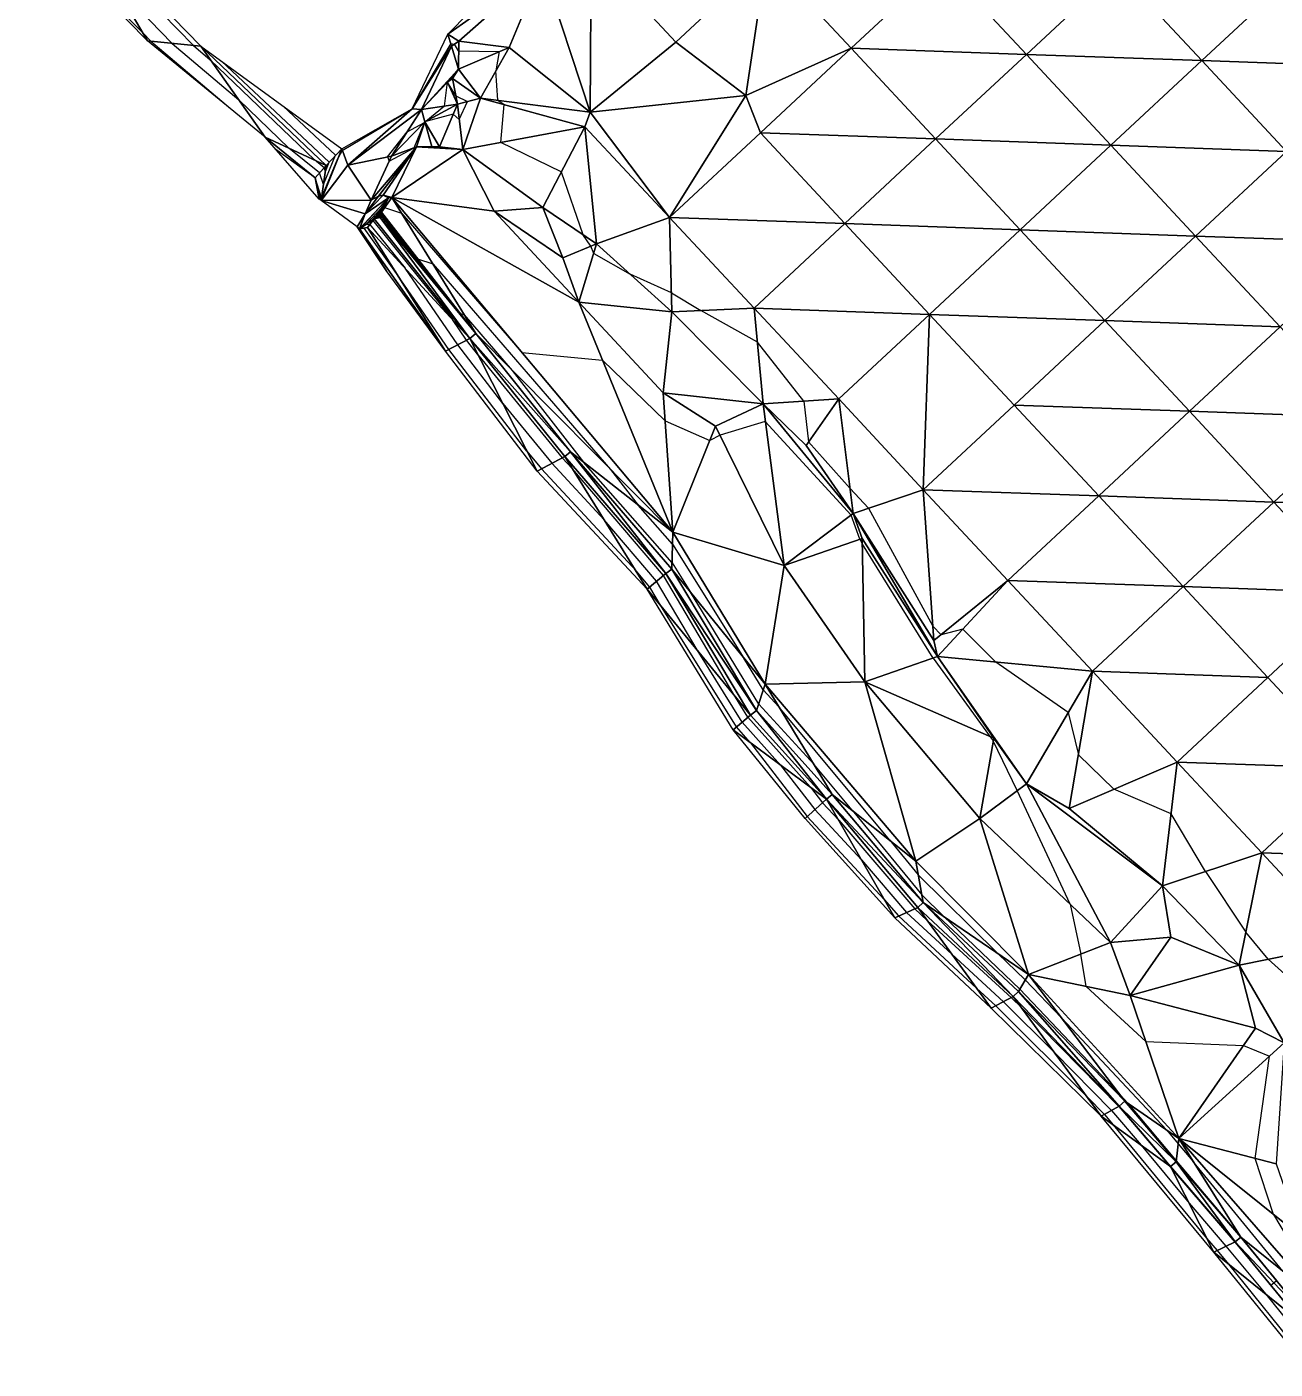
# Model space of a CAD drawing. Extents: x 452550 to 453808, y 451368 to 453069.
# Drawn here: x 453323.2 to 453423.8, y 451866.6 to 451974.8 of the extents above; entities that cross this region are included whole.
import ezdxf

# ---------------------------------------------------------------- set-up
doc = ezdxf.new("R2010")
doc.units = 0
doc.header["$LTSCALE"] = 0.35
doc.header["$MEASUREMENT"] = 0
doc.linetypes.add('DASHED', pattern=[5442.857143, 3628.571429, -1814.285714])
doc.layers.add('Default', color=42, linetype='Continuous', lineweight=25)
doc.layers.add('FPS_Contours-Minor', color=40, linetype='DASHED', lineweight=25)

msp = doc.modelspace()

# ---------------------------------------------------------------- linework, layer by layer
at = {"layer": 'Default', "color": 8, "linetype": 'Continuous', "lineweight": 25}
for points in [[(453323.21, 451983.59, 14.56), (453327.02, 451983.71, 13.32), (453332.95, 451973.66, 14.58)], [(453327.02, 451983.71, 13.32), (453337.23, 451973.22, 13.33), (453332.95, 451973.66, 14.58)], [(453365.64, 451982.86, 14.39), (453364.76, 451979.6, 14.47), (453357.13, 451974.19, 14.44)], [(453364.76, 451979.6, 14.47), (453368.69, 451980.88, 14.44), (453368.61, 451967.91, 14.43)], [(453368.69, 451980.88, 14.44), (453375.51, 451973.56, 14.41), (453368.61, 451967.91, 14.43)], [(453375.51, 451973.56, 14.41), (453368.69, 451980.88, 14.44), (453382.82, 451980.38, 14.37)], [(453375.51, 451973.56, 14.41), (453382.82, 451980.38, 14.37), (453381.16, 451969.26, 14.34)], [(453382.82, 451980.38, 14.37), (453389.64, 451973.06, 14.38), (453381.16, 451969.26, 14.34)], [(453389.64, 451973.06, 14.38), (453382.82, 451980.38, 14.37), (453396.96, 451979.88, 14.38)], [(453389.64, 451973.06, 14.38), (453396.96, 451979.88, 14.38), (453403.78, 451972.56, 14.4)], [(453403.78, 451972.56, 14.4), (453396.96, 451979.88, 14.38), (453411.09, 451979.38, 14.41)], [(453364.76, 451979.6, 14.47), (453358.02, 451973.64, 14.48), (453357.13, 451974.19, 14.44)], [(453362.08, 451973.13, 14.49), (453358.02, 451973.64, 14.48), (453364.76, 451979.6, 14.47)], [(453362.08, 451973.13, 14.49), (453364.76, 451979.6, 14.47), (453368.61, 451967.91, 14.43)], [(453403.78, 451972.56, 14.4), (453411.09, 451979.38, 14.41), (453417.91, 451972.07, 14.4)], [(453417.91, 451972.07, 14.4), (453411.09, 451979.38, 14.41), (453425.22, 451978.88, 14.41)], [(453417.91, 451972.07, 14.4), (453425.22, 451978.88, 14.41), (453432.04, 451971.57, 14.44)], [(453332.95, 451973.66, 14.58), (453337.23, 451973.22, 13.33), (453342.42, 451965.9, 14.47)], [(453347.35, 451963.62, 13.27), (453342.42, 451965.9, 14.47), (453337.23, 451973.22, 13.33)], [(453348.59, 451964.97, 14.48), (453347.35, 451963.62, 13.27), (453337.23, 451973.22, 13.33)], [(453357.13, 451974.19, 14.44), (453357.45, 451973.24, 14.52), (453354.26, 451968.18, 14.5)], [(453355.01, 451968.12, 14.52), (453354.26, 451968.18, 14.5), (453357.45, 451973.24, 14.52)], [(453355.01, 451968.12, 14.52), (453357.45, 451973.24, 14.52), (453358, 451971.37, 14.55)], [(453357.13, 451974.19, 14.44), (453358.02, 451973.64, 14.48), (453357.45, 451973.24, 14.52)], [(453358.02, 451973.64, 14.48), (453358, 451971.37, 14.55), (453357.45, 451973.24, 14.52)], [(453362.08, 451973.13, 14.49), (453358, 451971.37, 14.55), (453358.02, 451973.64, 14.48)], [(453368.61, 451967.91, 14.43), (453375.51, 451973.56, 14.41), (453381.16, 451969.26, 14.34)], [(453358, 451971.37, 14.55), (453362.08, 451973.13, 14.49), (453359.78, 451969.05, 14.51)], [(453359.78, 451969.05, 14.51), (453362.08, 451973.13, 14.49), (453368.61, 451967.91, 14.43)], [(453389.64, 451973.06, 14.38), (453382.33, 451966.24, 14.4), (453381.16, 451969.26, 14.34)], [(453382.33, 451966.24, 14.4), (453389.64, 451973.06, 14.38), (453396.46, 451965.75, 14.4)], [(453396.46, 451965.75, 14.4), (453389.64, 451973.06, 14.38), (453403.78, 451972.56, 14.4)], [(453396.46, 451965.75, 14.4), (453403.78, 451972.56, 14.4), (453410.59, 451965.25, 14.41)], [(453410.59, 451965.25, 14.41), (453403.78, 451972.56, 14.4), (453417.91, 451972.07, 14.4)], [(453357.11, 451970.32, 14.5), (453355.01, 451968.12, 14.52), (453358, 451971.37, 14.55)], [(453358, 451971.37, 14.55), (453357.53, 451970.62, 14.52), (453357.11, 451970.32, 14.5)], [(453357.53, 451970.62, 14.52), (453358, 451971.37, 14.55), (453359.78, 451969.05, 14.51)], [(453410.59, 451965.25, 14.41), (453417.91, 451972.07, 14.4), (453424.73, 451964.75, 14.43)], [(453424.73, 451964.75, 14.43), (453417.91, 451972.07, 14.4), (453432.04, 451971.57, 14.44)], [(453355.01, 451968.12, 14.52), (453357.11, 451970.32, 14.5), (453357.91, 451968.55, 14.49)], [(453357.11, 451970.32, 14.5), (453357.53, 451970.62, 14.52), (453357.91, 451968.55, 14.49)], [(453357.53, 451970.62, 14.52), (453359.78, 451969.05, 14.51), (453357.91, 451968.55, 14.49)], [(453359.78, 451969.05, 14.51), (453358.34, 451964.9, 14.52), (453357.91, 451968.55, 14.49)], [(453368.19, 451966.74, 14.46), (453358.34, 451964.9, 14.52), (453359.78, 451969.05, 14.51)], [(453368.19, 451966.74, 14.46), (453359.78, 451969.05, 14.51), (453368.61, 451967.91, 14.43)], [(453375.01, 451959.43, 14.44), (453368.61, 451967.91, 14.43), (453381.16, 451969.26, 14.34)], [(453382.33, 451966.24, 14.4), (453375.01, 451959.43, 14.44), (453381.16, 451969.26, 14.34)], [(453349.08, 451963.65, 14.71), (453348.59, 451964.97, 14.48), (453354.26, 451968.18, 14.5)], [(453349.08, 451963.65, 14.71), (453354.26, 451968.18, 14.5), (453355.01, 451968.12, 14.52)], [(453352.6, 451964.36, 14.48), (453349.08, 451963.65, 14.71), (453355.01, 451968.12, 14.52)], [(453355.01, 451968.12, 14.52), (453355.3, 451967.12, 14.5), (453352.6, 451964.36, 14.48)], [(453355.3, 451967.12, 14.5), (453355.01, 451968.12, 14.52), (453357.91, 451968.55, 14.49)], [(453356.47, 451965.13, 14.53), (453355.3, 451967.12, 14.5), (453357.91, 451968.55, 14.49)], [(453358.34, 451964.9, 14.52), (453356.47, 451965.13, 14.53), (453357.91, 451968.55, 14.49)], [(453375.01, 451959.43, 14.44), (453368.19, 451966.74, 14.46), (453368.61, 451967.91, 14.43)], [(453355.3, 451967.12, 14.5), (453354.61, 451965.11, 14.5), (453352.6, 451964.36, 14.48)], [(453354.61, 451965.11, 14.5), (453355.3, 451967.12, 14.5), (453355.85, 451965.15, 14.55)], [(453355.3, 451967.12, 14.5), (453356.47, 451965.13, 14.53), (453355.85, 451965.15, 14.55)], [(453368.19, 451966.74, 14.46), (453364.79, 451960.24, 14.54), (453358.34, 451964.9, 14.52)], [(453368.19, 451966.74, 14.46), (453369.13, 451957.29, 14.49), (453364.79, 451960.24, 14.54)], [(453368.19, 451966.74, 14.46), (453375.01, 451959.43, 14.44), (453369.13, 451957.29, 14.49)], [(453342.42, 451965.9, 14.47), (453346.44, 451962.62, 14.5), (453346.78, 451960.9, 14.65)], [(453342.42, 451965.9, 14.47), (453347.35, 451963.62, 13.27), (453346.44, 451962.62, 14.5)], [(453375.01, 451959.43, 14.44), (453382.33, 451966.24, 14.4), (453389.14, 451958.93, 14.42)], [(453389.14, 451958.93, 14.42), (453382.33, 451966.24, 14.4), (453396.46, 451965.75, 14.4)], [(453389.14, 451958.93, 14.42), (453396.46, 451965.75, 14.4), (453403.28, 451958.43, 14.41)], [(453403.28, 451958.43, 14.41), (453396.46, 451965.75, 14.4), (453410.59, 451965.25, 14.41)], [(453349.08, 451963.65, 14.71), (453346.93, 451960.8, 14.6), (453348.59, 451964.97, 14.48)], [(453346.93, 451960.8, 14.6), (453347.35, 451963.62, 13.27), (453348.59, 451964.97, 14.48)], [(453352.6, 451964.36, 14.48), (453354.61, 451965.11, 14.5), (453350.96, 451960.81, 14.66)], [(453354.61, 451965.11, 14.5), (453351.55, 451961.15, 14.7), (453350.96, 451960.81, 14.66)], [(453354.61, 451965.11, 14.5), (453351.93, 451961.21, 14.61), (453351.55, 451961.15, 14.7)], [(453354.61, 451965.11, 14.5), (453352.64, 451961.03, 14.66), (453351.93, 451961.21, 14.61)], [(453358.34, 451964.9, 14.52), (453352.64, 451961.03, 14.66), (453354.61, 451965.11, 14.5)], [(453358.34, 451964.9, 14.52), (453360.88, 451959.92, 14.54), (453352.64, 451961.03, 14.66)], [(453355.85, 451965.15, 14.55), (453358.34, 451964.9, 14.52), (453354.61, 451965.11, 14.5)], [(453355.85, 451965.15, 14.55), (453356.47, 451965.13, 14.53), (453358.34, 451964.9, 14.52)], [(453364.79, 451960.24, 14.54), (453360.88, 451959.92, 14.54), (453358.34, 451964.9, 14.52)], [(453403.28, 451958.43, 14.41), (453410.59, 451965.25, 14.41), (453417.41, 451957.93, 14.43)], [(453417.41, 451957.93, 14.43), (453410.59, 451965.25, 14.41), (453424.73, 451964.75, 14.43)], [(453417.41, 451957.93, 14.43), (453424.73, 451964.75, 14.43), (453431.54, 451957.44, 14.39)], [(453346.44, 451962.62, 14.5), (453347.35, 451963.62, 13.27), (453346.93, 451960.8, 14.6)], [(453350.96, 451960.81, 14.66), (453346.93, 451960.8, 14.6), (453349.08, 451963.65, 14.71)], [(453350.96, 451960.81, 14.66), (453349.08, 451963.65, 14.71), (453352.6, 451964.36, 14.48)], [(453346.44, 451962.62, 14.5), (453346.93, 451960.8, 14.6), (453346.78, 451960.9, 14.65)], [(453346.93, 451960.8, 14.6), (453350.96, 451960.81, 14.66), (453350.48, 451959.71, 14.64)], [(453349.83, 451958.67, 14.78), (453346.93, 451960.8, 14.6), (453350.48, 451959.71, 14.64)], [(453350.48, 451959.71, 14.64), (453352.35, 451961.02, 14.6), (453350.02, 451958.52, 14.65)], [(453352.35, 451961.02, 14.6), (453351.2, 451959.32, 13.25), (453350.02, 451958.52, 14.65)], [(453351.55, 451961.15, 14.7), (453351.93, 451961.21, 14.61), (453350.48, 451959.71, 14.64)], [(453351.93, 451961.21, 14.61), (453352.35, 451961.02, 14.6), (453350.48, 451959.71, 14.64)], [(453350.48, 451959.71, 14.64), (453350.96, 451960.81, 14.66), (453351.55, 451961.15, 14.7)], [(453352.35, 451961.02, 14.6), (453351.67, 451959.7, 13.25), (453351.2, 451959.32, 13.25)], [(453352.35, 451961.02, 14.6), (453351.8, 451959.84, 14.43), (453351.67, 451959.7, 13.25)], [(453351.8, 451959.84, 14.43), (453352.64, 451961.03, 14.66), (453359.39, 451950.06, 13.31)], [(453352.35, 451961.02, 14.6), (453352.64, 451961.03, 14.66), (453351.8, 451959.84, 14.43)], [(453352.64, 451961.03, 14.66), (453352.35, 451961.02, 14.6), (453351.93, 451961.21, 14.61)], [(453375.27, 451934.05, 14.32), (453359.39, 451950.06, 13.31), (453352.64, 451961.03, 14.66)], [(453367.7, 451952.61, 14.56), (453375.27, 451934.05, 14.32), (453352.64, 451961.03, 14.66)], [(453352.64, 451961.03, 14.66), (453360.88, 451959.92, 14.54), (453367.7, 451952.61, 14.56)], [(453366.41, 451956.18, 14.56), (453360.88, 451959.92, 14.54), (453364.79, 451960.24, 14.54)], [(453369.13, 451957.29, 14.49), (453366.41, 451956.18, 14.56), (453364.79, 451960.24, 14.54)], [(453350.02, 451958.52, 14.65), (453349.83, 451958.67, 14.78), (453350.48, 451959.71, 14.64)], [(453351.2, 451959.32, 13.25), (453350.68, 451958.61, 14.4), (453350.02, 451958.52, 14.65)], [(453350.68, 451958.61, 14.4), (453351.2, 451959.32, 13.25), (453358.92, 451949.68, 13.31)], [(453351.67, 451959.7, 13.25), (453351.54, 451959.41, 14.04), (453351.2, 451959.32, 13.25)], [(453351.2, 451959.32, 13.25), (453351.69, 451959.41, 13.27), (453358.92, 451949.68, 13.31)], [(453351.54, 451959.41, 14.04), (453351.69, 451959.41, 13.27), (453351.2, 451959.32, 13.25)], [(453351.69, 451959.41, 13.27), (453351.54, 451959.41, 14.04), (453351.67, 451959.7, 13.25)], [(453351.67, 451959.7, 13.25), (453351.8, 451959.84, 14.43), (453359.39, 451950.06, 13.31)], [(453351.69, 451959.41, 13.27), (453351.67, 451959.7, 13.25), (453359.39, 451950.06, 13.31)], [(453359.39, 451950.06, 13.31), (453358.92, 451949.68, 13.31), (453351.69, 451959.41, 13.27)], [(453360.88, 451959.92, 14.54), (453366.41, 451956.18, 14.56), (453367.7, 451952.61, 14.56)], [(453375.01, 451959.43, 14.44), (453375.2, 451951.83, 14.52), (453369.13, 451957.29, 14.49)], [(453381.83, 451952.11, 14.47), (453375.01, 451959.43, 14.44), (453389.14, 451958.93, 14.42)], [(453375.01, 451959.43, 14.44), (453381.83, 451952.11, 14.47), (453375.2, 451951.83, 14.52)], [(453349.83, 451958.67, 14.78), (453350.02, 451958.52, 14.65), (453352.16, 451955.14, 14.64)], [(453350.02, 451958.52, 14.65), (453350.68, 451958.61, 14.4), (453356.95, 451948.65, 14.69)], [(453352.16, 451955.14, 14.64), (453350.02, 451958.52, 14.65), (453356.95, 451948.65, 14.69)], [(453358.92, 451949.68, 13.31), (453356.95, 451948.65, 14.69), (453350.68, 451958.61, 14.4)], [(453381.83, 451952.11, 14.47), (453389.14, 451958.93, 14.42), (453395.96, 451951.61, 14.44)], [(453395.96, 451951.61, 14.44), (453389.14, 451958.93, 14.42), (453403.28, 451958.43, 14.41)], [(453395.96, 451951.61, 14.44), (453403.28, 451958.43, 14.41), (453410.1, 451951.12, 14.46)], [(453410.1, 451951.12, 14.46), (453403.28, 451958.43, 14.41), (453417.41, 451957.93, 14.43)], [(453369.13, 451957.29, 14.49), (453367.7, 451952.61, 14.56), (453366.41, 451956.18, 14.56)], [(453375.2, 451951.83, 14.52), (453367.7, 451952.61, 14.56), (453369.13, 451957.29, 14.49)], [(453410.1, 451951.12, 14.46), (453417.41, 451957.93, 14.43), (453424.23, 451950.62, 14.41)], [(453424.23, 451950.62, 14.41), (453417.41, 451957.93, 14.43), (453431.54, 451957.44, 14.39)], [(453374.51, 451945.29, 14.55), (453367.7, 451952.61, 14.56), (453375.2, 451951.83, 14.52)], [(453367.7, 451952.61, 14.56), (453374.51, 451945.29, 14.55), (453375.27, 451934.05, 14.32)], [(453382.55, 451944.39, 14.55), (453374.51, 451945.29, 14.55), (453375.2, 451951.83, 14.52)], [(453381.83, 451952.11, 14.47), (453382.55, 451944.39, 14.55), (453375.2, 451951.83, 14.52)], [(453381.83, 451952.11, 14.47), (453388.65, 451944.8, 14.46), (453382.55, 451944.39, 14.55)], [(453388.65, 451944.8, 14.46), (453381.83, 451952.11, 14.47), (453395.96, 451951.61, 14.44)], [(453388.65, 451944.8, 14.46), (453395.96, 451951.61, 14.44), (453395.46, 451937.48, 14.46)], [(453395.46, 451937.48, 14.46), (453395.96, 451951.61, 14.44), (453402.78, 451944.3, 14.43)], [(453402.78, 451944.3, 14.43), (453395.96, 451951.61, 14.44), (453410.1, 451951.12, 14.46)], [(453402.78, 451944.3, 14.43), (453410.1, 451951.12, 14.46), (453416.91, 451943.8, 14.43)], [(453416.91, 451943.8, 14.43), (453410.1, 451951.12, 14.46), (453424.23, 451950.62, 14.41)], [(453416.91, 451943.8, 14.43), (453424.23, 451950.62, 14.41), (453431.05, 451943.3, 14.42)], [(453364.34, 451938.98, 14.71), (453356.95, 451948.65, 14.69), (453358.92, 451949.68, 13.31)], [(453359.39, 451950.06, 13.31), (453367.02, 451940.54, 13.38), (453358.92, 451949.68, 13.31)], [(453364.34, 451938.98, 14.71), (453358.92, 451949.68, 13.31), (453366.56, 451940.15, 13.38)], [(453358.92, 451949.68, 13.31), (453367.02, 451940.54, 13.38), (453366.56, 451940.15, 13.38)], [(453375.27, 451934.05, 14.32), (453367.02, 451940.54, 13.38), (453359.39, 451950.06, 13.31)], [(453374.51, 451945.29, 14.55), (453378.72, 451942.6, 14.53), (453375.27, 451934.05, 14.32)], [(453378.72, 451942.6, 14.53), (453374.51, 451945.29, 14.55), (453382.55, 451944.39, 14.55)], [(453384.25, 451931.37, 14.09), (453378.72, 451942.6, 14.53), (453382.55, 451944.39, 14.55)], [(453388.65, 451944.8, 14.46), (453386.03, 451941.05, 14.5), (453382.55, 451944.39, 14.55)], [(453386.03, 451941.05, 14.5), (453389.81, 451935.55, 14.51), (453382.55, 451944.39, 14.55)], [(453384.25, 451931.37, 14.09), (453382.55, 451944.39, 14.55), (453389.81, 451935.55, 14.51)], [(453386.03, 451941.05, 14.5), (453388.65, 451944.8, 14.46), (453389.81, 451935.55, 14.51)], [(453388.65, 451944.8, 14.46), (453395.46, 451937.48, 14.46), (453389.81, 451935.55, 14.51)], [(453395.46, 451937.48, 14.46), (453402.78, 451944.3, 14.43), (453409.6, 451936.98, 14.43)], [(453409.6, 451936.98, 14.43), (453402.78, 451944.3, 14.43), (453416.91, 451943.8, 14.43)], [(453409.6, 451936.98, 14.43), (453416.91, 451943.8, 14.43), (453423.73, 451936.48, 14.42)], [(453423.73, 451936.48, 14.42), (453416.91, 451943.8, 14.43), (453431.05, 451943.3, 14.42)], [(453423.73, 451936.48, 14.42), (453431.05, 451943.3, 14.42), (453437.86, 451935.99, 14.42)], [(453384.25, 451931.37, 14.09), (453375.27, 451934.05, 14.32), (453378.72, 451942.6, 14.53)], [(453373.22, 451929.47, 14.68), (453364.34, 451938.98, 14.71), (453366.56, 451940.15, 13.38)], [(453374.72, 451930.72, 13.33), (453366.56, 451940.15, 13.38), (453367.02, 451940.54, 13.38)], [(453374.72, 451930.72, 13.33), (453373.22, 451929.47, 14.68), (453366.56, 451940.15, 13.38)], [(453374.72, 451930.72, 13.33), (453367.02, 451940.54, 13.38), (453375.2, 451931.07, 13.33)], [(453367.02, 451940.54, 13.38), (453375.27, 451934.05, 14.32), (453375.2, 451931.07, 13.33)], [(453389.81, 451935.55, 14.51), (453395.46, 451937.48, 14.46), (453396.32, 451925.32, 14.5)], [(453395.46, 451937.48, 14.46), (453402.28, 451930.16, 14.46), (453396.32, 451925.32, 14.5)], [(453402.28, 451930.16, 14.46), (453395.46, 451937.48, 14.46), (453409.6, 451936.98, 14.43)], [(453402.28, 451930.16, 14.46), (453409.6, 451936.98, 14.43), (453416.42, 451929.67, 14.44)], [(453416.42, 451929.67, 14.44), (453409.6, 451936.98, 14.43), (453423.73, 451936.48, 14.42)], [(453416.42, 451929.67, 14.44), (453423.73, 451936.48, 14.42), (453430.55, 451929.17, 14.43)], [(453430.55, 451929.17, 14.43), (453423.73, 451936.48, 14.42), (453437.86, 451935.99, 14.42)], [(453384.25, 451931.37, 14.09), (453389.81, 451935.55, 14.51), (453390.55, 451933.56, 14.51)], [(453396.61, 451924.04, 14.52), (453390.55, 451933.56, 14.51), (453389.81, 451935.55, 14.51)], [(453396.32, 451925.32, 14.5), (453396.61, 451924.04, 14.52), (453389.81, 451935.55, 14.51)], [(453382.72, 451921.8, 14.2), (453375.2, 451931.07, 13.33), (453375.27, 451934.05, 14.32)], [(453384.25, 451931.37, 14.09), (453382.72, 451921.8, 14.2), (453375.27, 451934.05, 14.32)], [(453384.25, 451931.37, 14.09), (453390.55, 451933.56, 14.51), (453390.74, 451922, 14.15)], [(453390.74, 451922, 14.15), (453390.55, 451933.56, 14.51), (453396.61, 451924.04, 14.52)], [(453374.72, 451930.72, 13.33), (453375.2, 451931.07, 13.33), (453382.03, 451919.67, 13.27)], [(453375.2, 451931.07, 13.33), (453382.72, 451921.8, 14.2), (453382.03, 451919.67, 13.27)], [(453384.25, 451931.37, 14.09), (453390.74, 451922, 14.15), (453382.72, 451921.8, 14.2)], [(453373.22, 451929.47, 14.68), (453374.72, 451930.72, 13.33), (453381.54, 451919.31, 13.27)], [(453374.72, 451930.72, 13.33), (453382.03, 451919.67, 13.27), (453381.54, 451919.31, 13.27)], [(453396.32, 451925.32, 14.5), (453402.28, 451930.16, 14.46), (453396.61, 451924.04, 14.52)], [(453402.28, 451930.16, 14.46), (453409.1, 451922.85, 14.46), (453396.61, 451924.04, 14.52)], [(453409.1, 451922.85, 14.46), (453402.28, 451930.16, 14.46), (453416.42, 451929.67, 14.44)], [(453381.54, 451919.31, 13.27), (453380.13, 451918.13, 14.79), (453373.22, 451929.47, 14.68)], [(453409.1, 451922.85, 14.46), (453416.42, 451929.67, 14.44), (453423.23, 451922.35, 14.44)], [(453423.23, 451922.35, 14.44), (453416.42, 451929.67, 14.44), (453430.55, 451929.17, 14.43)], [(453423.23, 451922.35, 14.44), (453430.55, 451929.17, 14.43), (453430.05, 451915.04, 14.44)], [(453390.74, 451922, 14.15), (453396.61, 451924.04, 14.52), (453401.14, 451917.44, 14.51)], [(453403.77, 451913.78, 14.57), (453401.14, 451917.44, 14.51), (453396.61, 451924.04, 14.52)], [(453409.1, 451922.85, 14.46), (453403.77, 451913.78, 14.57), (453396.61, 451924.04, 14.52)], [(453409.1, 451922.85, 14.46), (453407.23, 451911.79, 14.52), (453403.77, 451913.78, 14.57)], [(453409.1, 451922.85, 14.46), (453415.92, 451915.53, 14.47), (453407.23, 451911.79, 14.52)], [(453415.92, 451915.53, 14.47), (453409.1, 451922.85, 14.46), (453423.23, 451922.35, 14.44)], [(453415.92, 451915.53, 14.47), (453423.23, 451922.35, 14.44), (453430.05, 451915.04, 14.44)], [(453382.03, 451919.67, 13.27), (453382.72, 451921.8, 14.2), (453388.13, 451912.92, 13.23)], [(453390.74, 451922, 14.15), (453394.86, 451907.55, 14.35), (453382.72, 451921.8, 14.2)], [(453394.86, 451907.55, 14.35), (453388.13, 451912.92, 13.23), (453382.72, 451921.8, 14.2)], [(453390.74, 451922, 14.15), (453401.14, 451917.44, 14.51), (453400.02, 451910.97, 14.22)], [(453390.74, 451922, 14.15), (453400.02, 451910.97, 14.22), (453394.86, 451907.55, 14.35)], [(453380.13, 451918.13, 14.79), (453381.54, 451919.31, 13.27), (453387.67, 451912.53, 13.23)], [(453381.54, 451919.31, 13.27), (453382.03, 451919.67, 13.27), (453387.67, 451912.53, 13.23)], [(453382.03, 451919.67, 13.27), (453388.13, 451912.92, 13.23), (453387.67, 451912.53, 13.23)], [(453385.95, 451910.99, 14.63), (453380.13, 451918.13, 14.79), (453387.67, 451912.53, 13.23)], [(453400.02, 451910.97, 14.22), (453401.14, 451917.44, 14.51), (453403.77, 451913.78, 14.57)], [(453407.23, 451911.79, 14.52), (453415.92, 451915.53, 14.47), (453414.75, 451905.54, 14.55)], [(453415.92, 451915.53, 14.47), (453422.74, 451908.22, 14.44), (453414.75, 451905.54, 14.55)], [(453422.74, 451908.22, 14.44), (453415.92, 451915.53, 14.47), (453430.05, 451915.04, 14.44)], [(453422.74, 451908.22, 14.44), (453430.05, 451915.04, 14.44), (453436.87, 451907.72, 14.42)], [(453400.02, 451910.97, 14.22), (453403.77, 451913.78, 14.57), (453410.56, 451900.97, 14.62)], [(453407.23, 451911.79, 14.52), (453414.75, 451905.54, 14.55), (453403.77, 451913.78, 14.57)], [(453414.75, 451905.54, 14.55), (453410.56, 451900.97, 14.62), (453403.77, 451913.78, 14.57)], [(453387.67, 451912.53, 13.23), (453388.13, 451912.92, 13.23), (453395.45, 451904.22, 13.31)], [(453388.13, 451912.92, 13.23), (453394.86, 451907.55, 14.35), (453395.45, 451904.22, 13.31)], [(453393.16, 451902.98, 14.73), (453385.95, 451910.99, 14.63), (453387.67, 451912.53, 13.23)], [(453393.16, 451902.98, 14.73), (453387.67, 451912.53, 13.23), (453395.02, 451903.8, 13.31)], [(453387.67, 451912.53, 13.23), (453395.45, 451904.22, 13.31), (453395.02, 451903.8, 13.31)], [(453400.02, 451910.97, 14.22), (453403.93, 451898.41, 14.28), (453394.86, 451907.55, 14.35)], [(453400.02, 451910.97, 14.22), (453410.56, 451900.97, 14.62), (453403.93, 451898.41, 14.28)], [(453403.93, 451898.41, 14.28), (453395.45, 451904.22, 13.31), (453394.86, 451907.55, 14.35)], [(453422.74, 451908.22, 14.44), (453420.91, 451899.15, 14.53), (453414.75, 451905.54, 14.55)], [(453422.74, 451908.22, 14.44), (453429.55, 451900.9, 14.43), (453420.91, 451899.15, 14.53)], [(453429.55, 451900.9, 14.43), (453422.74, 451908.22, 14.44), (453436.87, 451907.72, 14.42)], [(453415.42, 451901.4, 14.57), (453410.56, 451900.97, 14.62), (453414.75, 451905.54, 14.55)], [(453420.91, 451899.15, 14.53), (453415.42, 451901.4, 14.57), (453414.75, 451905.54, 14.55)], [(453395.02, 451903.8, 13.31), (453395.45, 451904.22, 13.31), (453402.72, 451896.62, 13.38)], [(453395.45, 451904.22, 13.31), (453403.93, 451898.41, 14.28), (453403.14, 451897.04, 13.38)], [(453395.45, 451904.22, 13.31), (453403.14, 451897.04, 13.38), (453402.72, 451896.62, 13.38)], [(453400.93, 451895.68, 14.8), (453393.16, 451902.98, 14.73), (453395.02, 451903.8, 13.31)], [(453400.93, 451895.68, 14.8), (453395.02, 451903.8, 13.31), (453402.72, 451896.62, 13.38)], [(453410.56, 451900.97, 14.62), (453412.14, 451896.72, 14.66), (453403.93, 451898.41, 14.28)], [(453415.42, 451901.4, 14.57), (453412.14, 451896.72, 14.66), (453410.56, 451900.97, 14.62)], [(453412.14, 451896.72, 14.66), (453415.42, 451901.4, 14.57), (453420.91, 451899.15, 14.53)], [(453429.55, 451900.9, 14.43), (453424.54, 451892.9, 14.56), (453420.91, 451899.15, 14.53)], [(453422.24, 451894.08, 14.57), (453412.14, 451896.72, 14.66), (453420.91, 451899.15, 14.53)], [(453424.54, 451892.9, 14.56), (453422.24, 451894.08, 14.57), (453420.91, 451899.15, 14.53)], [(453411.71, 451888.2, 13.46), (453403.14, 451897.04, 13.38), (453403.93, 451898.41, 14.28)], [(453412.14, 451896.72, 14.66), (453416.05, 451885.19, 14.15), (453403.93, 451898.41, 14.28)], [(453416.05, 451885.19, 14.15), (453411.71, 451888.2, 13.46), (453403.93, 451898.41, 14.28)], [(453409.8, 451886.99, 14.72), (453400.93, 451895.68, 14.8), (453402.72, 451896.62, 13.38)], [(453402.72, 451896.62, 13.38), (453403.14, 451897.04, 13.38), (453411.26, 451887.8, 13.46)], [(453409.8, 451886.99, 14.72), (453402.72, 451896.62, 13.38), (453411.26, 451887.8, 13.46)], [(453403.14, 451897.04, 13.38), (453411.71, 451888.2, 13.46), (453411.26, 451887.8, 13.46)], [(453412.14, 451896.72, 14.66), (453422.24, 451894.08, 14.57), (453416.05, 451885.19, 14.15)], [(453416.05, 451885.19, 14.15), (453422.24, 451894.08, 14.57), (453424.54, 451892.9, 14.56)], [(453423.91, 451883.13, 14.6), (453416.05, 451885.19, 14.15), (453424.54, 451892.9, 14.56)], [(453409.8, 451886.99, 14.72), (453411.26, 451887.8, 13.46), (453415.39, 451882.92, 13.47)], [(453411.26, 451887.8, 13.46), (453411.71, 451888.2, 13.46), (453415.84, 451883.31, 13.47)], [(453415.84, 451883.31, 13.47), (453415.39, 451882.92, 13.47), (453411.26, 451887.8, 13.46)], [(453411.71, 451888.2, 13.46), (453416.05, 451885.19, 14.15), (453415.84, 451883.31, 13.47)], [(453418.87, 451876.03, 14.7), (453409.8, 451886.99, 14.72), (453415.39, 451882.92, 13.47)], [(453421.05, 451877.23, 13.49), (453415.84, 451883.31, 13.47), (453416.05, 451885.19, 14.15)], [(453425.94, 451877.26, 14.6), (453427.6, 451871.95, 14.48), (453416.05, 451885.19, 14.15)], [(453427.6, 451871.95, 14.48), (453421.05, 451877.23, 13.49), (453416.05, 451885.19, 14.15)], [(453416.05, 451885.19, 14.15), (453423.91, 451883.13, 14.6), (453425.94, 451877.26, 14.6)], [(453415.39, 451882.92, 13.47), (453415.84, 451883.31, 13.47), (453420.59, 451876.85, 13.49)], [(453418.87, 451876.03, 14.7), (453415.39, 451882.92, 13.47), (453420.59, 451876.85, 13.49)], [(453415.84, 451883.31, 13.47), (453421.05, 451877.23, 13.49), (453420.59, 451876.85, 13.49)], [(453426.49, 451870.63, 13.51), (453420.59, 451876.85, 13.49), (453421.05, 451877.23, 13.49)], [(453427.6, 451871.95, 14.48), (453426.49, 451870.63, 13.51), (453421.05, 451877.23, 13.49)], [(453418.87, 451876.03, 14.7), (453420.59, 451876.85, 13.49), (453426.02, 451870.25, 13.51)], [(453426.55, 451866.59, 14.65), (453418.87, 451876.03, 14.7), (453426.02, 451870.25, 13.51)], [(453426.49, 451870.63, 13.51), (453426.02, 451870.25, 13.51), (453420.59, 451876.85, 13.49)]]:
    msp.add_3dface(points, dxfattribs=at)
at = {"layer": 'FPS_Contours-Minor', "color": 12, "linetype": 'Continuous', "lineweight": 25}
for p, q in [((453332.58, 451974.28, 14.5), (453323.39, 451983.6, 14.5)), ((453327.85, 451982.3, 13.5), (453336.65, 451973.28, 13.5)), ((453330.22, 451978.29, 14), (453334.93, 451973.46, 14)), ((453332.58, 451974.28, 14.5), (453333.21, 451973.64, 14.5)), ((453333.21, 451973.64, 14.5), (453339.62, 451968.2, 14.5)), ((453334.93, 451973.46, 14), (453340.29, 451968.91, 14)), ((453336.65, 451973.28, 13.5), (453338, 451972.13, 13.5)), ((453357.39, 451973.44, 14.5), (453354.44, 451968.47, 14.5)), ((453357.39, 451973.44, 14.5), (453357.68, 451973.4, 14.5)), ((453358.01, 451972.86, 14.5), (453357.68, 451973.4, 14.5)), ((453346.39, 451964.07, 13.5), (453338, 451972.13, 13.5)), ((453358.01, 451972.86, 14.5), (453361.29, 451972.79, 14.5)), ((453361.29, 451972.79, 14.5), (453361.02, 451971.25, 14.5)), ((453347.59, 451963.88, 13.5), (453338.91, 451972.01, 13.5)), ((453361.18, 451968.87, 14.5), (453361.02, 451971.25, 14.5)), ((453356.88, 451968.4, 14.5), (453357.11, 451970.32, 14.5)), ((453357.78, 451969.24, 14.5), (453357.11, 451970.32, 14.5)), ((453344.34, 451965.01, 14), (453340.29, 451968.91, 14)), ((453357.78, 451969.24, 14.5), (453358.73, 451968.77, 14.5)), ((453361.18, 451968.87, 14.5), (453361.69, 451968.53, 14.5)), ((453348.1, 451964.44, 14), (453343.87, 451968.4, 14)), ((453348.64, 451964.83, 14.5), (453354.23, 451968.16, 14.5)), ((453354.23, 451968.16, 14.5), (453354.3, 451968.17, 14.5)), ((453354.3, 451968.17, 14.5), (453354.44, 451968.47, 14.5)), ((453356.88, 451968.4, 14.5), (453355.37, 451967.15, 14.5)), ((453358.06, 451967.33, 14.5), (453358.73, 451968.77, 14.5)), ((453361.41, 451965.47, 14.5), (453361.69, 451968.53, 14.5)), ((453353.87, 451966.34, 14.5), (453355.26, 451967.08, 14.5)), ((453354.43, 451965.04, 14.5), (453355.26, 451967.08, 14.5)), ((453357.57, 451967.74, 14.5), (453355.37, 451967.15, 14.5)), ((453357.57, 451967.74, 14.5), (453358.06, 451967.33, 14.5)), ((453352.29, 451964.3, 14.5), (453353.87, 451966.34, 14.5)), ((453343.21, 451964.99, 14.5), (453346.07, 451962.92, 14.5)), ((453346.81, 451963.03, 14), (453344.34, 451965.01, 14)), ((453348.64, 451964.83, 14.5), (453348.27, 451964.17, 14.5)), ((453352.42, 451963.97, 14.5), (453354.43, 451965.04, 14.5)), ((453366.29, 451963.11, 14.5), (453361.41, 451965.47, 14.5)), ((453347.18, 451963.43, 13.5), (453346.39, 451964.07, 13.5)), ((453346.96, 451961.02, 14.5), (453348.27, 451964.17, 14.5)), ((453347.12, 451962.07, 14), (453348.1, 451964.44, 14)), ((453347.28, 451963.13, 13.5), (453347.18, 451963.43, 13.5)), ((453347.28, 451963.13, 13.5), (453347.59, 451963.88, 13.5)), ((453352.29, 451964.3, 14.5), (453352.42, 451963.97, 14.5)), ((453346.44, 451962.62, 14.5), (453346.07, 451962.92, 14.5)), ((453346.96, 451961.02, 14.5), (453346.44, 451962.62, 14.5)), ((453347.12, 451962.07, 14), (453346.81, 451963.03, 14)), ((453366.29, 451963.11, 14.5), (453368.02, 451958.04, 14.5)), ((453350.15, 451958.61, 14.5), (453352.26, 451960.89, 14.5)), ((453350.57, 451958.89, 14), (453351.84, 451960.26, 14)), ((453352.05, 451960.43, 14), (453351.75, 451959.78, 14)), ((453352.05, 451960.43, 14), (453351.84, 451960.26, 14)), ((453352.3, 451960.92, 14.5), (453352.03, 451960.33, 14.5)), ((453352.06, 451960.2, 14.5), (453352.03, 451960.33, 14.5)), ((453353.44, 451959.74, 14.5), (453352.06, 451960.2, 14.5)), ((453352.3, 451960.92, 14.5), (453352.26, 451960.89, 14.5)), ((453350.99, 451959.18, 13.5), (453351.42, 451959.64, 13.5)), ((453350.99, 451959.18, 13.5), (453351.09, 451959.17, 13.5)), ((453351.09, 451959.17, 13.5), (453357.51, 451951.21, 13.5)), ((453351.63, 451959.61, 13.5), (453351.31, 451959.35, 13.5)), ((453351.31, 451959.35, 13.5), (453351.65, 451959.41, 13.5)), ((453351.8, 451959.94, 13.5), (453351.42, 451959.64, 13.5)), ((453351.55, 451959.43, 14), (453351.53, 451959.41, 14)), ((453351.53, 451959.41, 14), (453351.55, 451959.41, 14)), ((453351.55, 451959.43, 14), (453351.55, 451959.41, 14)), ((453351.63, 451959.61, 13.5), (453351.65, 451959.41, 13.5)), ((453351.8, 451959.94, 13.5), (453351.7, 451959.73, 13.5)), ((453351.7, 451959.73, 13.5), (453358.12, 451951.68, 13.5)), ((453351.75, 451959.78, 14), (453354.72, 451956.07, 14)), ((453353.44, 451959.74, 14.5), (453363.11, 451948.54, 14.5)), ((453350.15, 451958.61, 14.5), (453350.41, 451958.57, 14.5)), ((453352.83, 451955.18, 14.5), (453350.41, 451958.57, 14.5)), ((453350.57, 451958.89, 14), (453350.86, 451958.86, 14)), ((453350.86, 451958.86, 14), (453353.71, 451955.33, 14)), ((453368.67, 451957.1, 14.5), (453368.02, 451958.04, 14.5)), ((453368.9, 451956.53, 14.5), (453368.67, 451957.1, 14.5)), ((453355.95, 451955.65, 14), (453354.72, 451956.07, 14)), ((453368.9, 451956.53, 14.5), (453371.83, 451954.86, 14.5)), ((453357.22, 451948.79, 14.5), (453352.83, 451955.18, 14.5)), ((453357.94, 451949.17, 14), (453353.71, 451955.33, 14)), ((453355.95, 451955.65, 14), (453370.25, 451939.11, 14)), ((453375.16, 451953.35, 14.5), (453371.83, 451954.86, 14.5)), ((453375.16, 451953.35, 14.5), (453377.53, 451951.93, 14.5)), ((453358.46, 451951.57, 13.5), (453358.12, 451951.68, 13.5)), ((453358.46, 451951.57, 13.5), (453362.32, 451947.1, 13.5)), ((453382.09, 451949.37, 14.5), (453377.53, 451951.93, 14.5)), ((453358.65, 451949.54, 13.5), (453357.51, 451951.21, 13.5)), ((453359.64, 451948.26, 13.5), (453358.65, 451949.54, 13.5)), ((453385.84, 451944.61, 14.5), (453382.09, 451949.37, 14.5)), ((453363.52, 451940.59, 14.5), (453357.22, 451948.79, 14.5)), ((453361.58, 451944.42, 14), (453357.94, 451949.17, 14)), ((453363.11, 451948.54, 14.5), (453369.61, 451947.92, 14.5)), ((453359.64, 451948.26, 13.5), (453366.35, 451940.05, 13.5)), ((453369.61, 451947.92, 14.5), (453374.66, 451943.04, 14.5)), ((453362.32, 451947.1, 13.5), (453368.09, 451939.7, 13.5)), ((453361.58, 451944.42, 14), (453365.52, 451939.61, 14)), ((453385.84, 451944.61, 14.5), (453386.22, 451941.33, 14.5)), ((453374.66, 451943.04, 14.5), (453378.25, 451941.44, 14.5)), ((453382.73, 451942.98, 14.5), (453379.08, 451941.87, 14.5)), ((453382.73, 451942.98, 14.5), (453389.66, 451935.44, 14.5)), ((453379.08, 451941.87, 14.5), (453378.25, 451941.44, 14.5)), ((453389.56, 451937.58, 14.5), (453386.22, 451941.33, 14.5)), ((453363.52, 451940.59, 14.5), (453364.69, 451939.17, 14.5)), ((453366.35, 451940.05, 13.5), (453367.18, 451939.16, 13.5)), ((453375.22, 451931.59, 13.5), (453368.09, 451939.7, 13.5)), ((453364.69, 451939.17, 14.5), (453372.31, 451930.94, 14.5)), ((453365.52, 451939.61, 14), (453369.74, 451935.05, 14)), ((453374.53, 451930.56, 13.5), (453367.18, 451939.16, 13.5)), ((453370.25, 451939.11, 14), (453372.48, 451936.24, 14)), ((453389.56, 451937.58, 14.5), (453391.06, 451935.98, 14.5)), ((453375.25, 451933.1, 14), (453372.48, 451936.24, 14)), ((453390.34, 451933.49, 14.5), (453389.66, 451935.44, 14.5)), ((453391.06, 451935.98, 14.5), (453396.24, 451926.47, 14.5)), ((453373.97, 451930.1, 14), (453369.74, 451935.05, 14)), ((453390.34, 451933.49, 14.5), (453390.56, 451933.1, 14.5)), ((453375.25, 451933.1, 14), (453381.01, 451923.9, 14)), ((453396.25, 451923.91, 14.5), (453390.56, 451933.1, 14.5)), ((453375.22, 451931.59, 13.5), (453376.7, 451929.23, 13.5)), ((453373.42, 451929.63, 14.5), (453372.31, 451930.94, 14.5)), ((453377.24, 451924.57, 14), (453373.97, 451930.1, 14)), ((453380.19, 451920.96, 13.5), (453374.53, 451930.56, 13.5)), ((453374.28, 451928.18, 14.5), (453373.42, 451929.63, 14.5)), ((453382.2, 451920.2, 13.5), (453376.7, 451929.23, 13.5)), ((453380.4, 451918.36, 14.5), (453374.28, 451928.18, 14.5)), ((453396.24, 451926.47, 14.5), (453396.9, 451925.79, 14.5)), ((453398.65, 451926.24, 14.5), (453396.9, 451925.79, 14.5)), ((453398.65, 451926.24, 14.5), (453401.31, 451923.59, 14.5)), ((453380.86, 451918.75, 14), (453377.24, 451924.57, 14)), ((453382.57, 451921.34, 14), (453381.01, 451923.9, 14)), ((453396.25, 451923.91, 14.5), (453400.86, 451917.56, 14.5)), ((453407.15, 451919.53, 14.5), (453401.31, 451923.59, 14.5)), ((453383.83, 451919.98, 14), (453382.57, 451921.34, 14)), ((453381.33, 451919.14, 13.5), (453380.19, 451920.96, 13.5)), ((453386.63, 451915.37, 13.5), (453382.2, 451920.2, 13.5)), ((453386.38, 451913.49, 13.5), (453381.33, 451919.14, 13.5)), ((453392.74, 451909.25, 14), (453383.83, 451919.98, 14)), ((453407.15, 451919.53, 14.5), (453407.96, 451916.11, 14.5)), ((453381.53, 451917.09, 14.5), (453380.4, 451918.36, 14.5)), ((453383.95, 451915.29, 14), (453380.86, 451918.75, 14)), ((453381.53, 451917.09, 14.5), (453386.11, 451911.14, 14.5)), ((453400.86, 451917.56, 14.5), (453401.1, 451917.23, 14.5)), ((453403.04, 451913.23, 14.5), (453401.1, 451917.23, 14.5)), ((453407.96, 451916.11, 14.5), (453410.82, 451913.34, 14.5)), ((453383.95, 451915.29, 14), (453386.73, 451911.69, 14)), ((453389.73, 451911.65, 13.5), (453386.63, 451915.37, 13.5)), ((453386.38, 451913.49, 13.5), (453387.35, 451912.24, 13.5)), ((453407.29, 451904.07, 14.5), (453403.04, 451913.23, 14.5)), ((453415.43, 451911.35, 14.5), (453410.82, 451913.34, 14.5)), ((453390.48, 451907.64, 14), (453386.73, 451911.69, 14)), ((453388.65, 451910.83, 13.5), (453387.35, 451912.24, 13.5)), ((453389.73, 451911.65, 13.5), (453395.35, 451904.83, 13.5)), ((453392.31, 451904.45, 14.5), (453386.11, 451911.14, 14.5)), ((453388.65, 451910.83, 13.5), (453394.77, 451903.69, 13.5)), ((453418.22, 451906.7, 14.5), (453415.43, 451911.35, 14.5)), ((453392.74, 451909.25, 14), (453395.06, 451906.43, 14)), ((453390.48, 451907.64, 14), (453394.11, 451903.4, 14)), ((453395.06, 451906.43, 14), (453401.46, 451900.09, 14)), ((453418.22, 451906.7, 14.5), (453421.45, 451901.81, 14.5)), ((453392.31, 451904.45, 14.5), (453393.46, 451903.12, 14.5)), ((453395.35, 451904.83, 13.5), (453397.11, 451903.08, 13.5)), ((453407.29, 451904.07, 14.5), (453408.15, 451900.04, 14.5)), ((453399.75, 451897.3, 14.5), (453393.46, 451903.12, 14.5)), ((453397.76, 451900.03, 14), (453394.11, 451903.4, 14)), ((453395.78, 451902.76, 13.5), (453394.77, 451903.69, 13.5)), ((453397.11, 451903.08, 13.5), (453403.25, 451897.23, 13.5)), ((453395.78, 451902.76, 13.5), (453402.57, 451896.53, 13.5)), ((453423.26, 451899.63, 14.5), (453421.45, 451901.81, 14.5)), ((453397.76, 451900.03, 14), (453401.94, 451896.2, 14)), ((453401.46, 451900.09, 14), (453403.68, 451897.98, 14)), ((453408.6, 451897.44, 14.5), (453408.15, 451900.04, 14.5)), ((453426.78, 451896.47, 14.5), (453423.26, 451899.63, 14.5)), ((453403.68, 451897.98, 14), (453406.6, 451894.9, 14)), ((453413.39, 451893.01, 14.5), (453408.6, 451897.44, 14.5)), ((453399.75, 451897.3, 14.5), (453401.31, 451895.87, 14.5)), ((453402.57, 451896.53, 13.5), (453403.37, 451895.74, 13.5)), ((453403.25, 451897.23, 13.5), (453411.33, 451888.7, 13.5)), ((453401.31, 451895.87, 14.5), (453408.66, 451888.54, 14.5)), ((453401.94, 451896.2, 14), (453406.01, 451892.14, 14)), ((453403.37, 451895.74, 13.5), (453411.22, 451887.77, 13.5)), ((453406.6, 451894.9, 14), (453415.09, 451885.85, 14)), ((453406.01, 451892.14, 14), (453410.64, 451887.45, 14)), ((453413.39, 451893.01, 14.5), (453421.26, 451892.67, 14.5)), ((453421.26, 451892.67, 14.5), (453423.36, 451891.82, 14.5)), ((453422.22, 451883.57, 14.5), (453423.36, 451891.82, 14.5)), ((453408.66, 451888.54, 14.5), (453410.06, 451887.12, 14.5)), ((453411.22, 451887.77, 13.5), (453415.27, 451883.01, 13.5)), ((453411.33, 451888.7, 13.5), (453411.96, 451888.03, 13.5)), ((453411.96, 451888.03, 13.5), (453415.85, 451883.38, 13.5)), ((453410.06, 451887.12, 14.5), (453410.77, 451886.28, 14.5)), ((453410.64, 451887.45, 14), (453413.02, 451884.64, 14)), ((453410.77, 451886.28, 14.5), (453418.3, 451877.15, 14.5)), ((453415.09, 451885.85, 14), (453416, 451884.76, 14)), ((453413.02, 451884.64, 14), (453416.88, 451879.96, 14)), ((453416, 451884.76, 14), (453417.2, 451883.35, 14)), ((453415.85, 451883.38, 13.5), (453420.98, 451877.35, 13.5)), ((453423.69, 451879.06, 14.5), (453422.22, 451883.57, 14.5)), ((453415.27, 451883.01, 13.5), (453415.46, 451882.77, 13.5)), ((453415.46, 451882.77, 13.5), (453420.58, 451876.84, 13.5)), ((453424.44, 451874.5, 14), (453417.2, 451883.35, 14)), ((453416.88, 451879.96, 14), (453419.86, 451876.5, 14)), ((453423.69, 451879.06, 14.5), (453427.28, 451872.97, 14.5)), ((453418.3, 451877.15, 14.5), (453419.15, 451876.16, 14.5)), ((453421.11, 451877.18, 13.5), (453420.98, 451877.35, 13.5)), ((453421.11, 451877.18, 13.5), (453423.93, 451873.74, 13.5)), ((453419.15, 451876.16, 14.5), (453420.07, 451875.06, 14.5)), ((453419.86, 451876.5, 14), (453423.07, 451872.63, 14)), ((453420.58, 451876.84, 13.5), (453423.47, 451873.35, 13.5)), ((453420.07, 451875.06, 14.5), (453426.48, 451867.08, 14.5)), ((453423.71, 451873.55, 13.5), (453423.93, 451873.74, 13.5)), ((453423.07, 451872.63, 14), (453426.25, 451868.67, 14)), ((453423.47, 451873.35, 13.5), (453423.71, 451873.55, 13.5))]:
    msp.add_line(p, q, dxfattribs=at)

doc.saveas('drawing.dxf')
